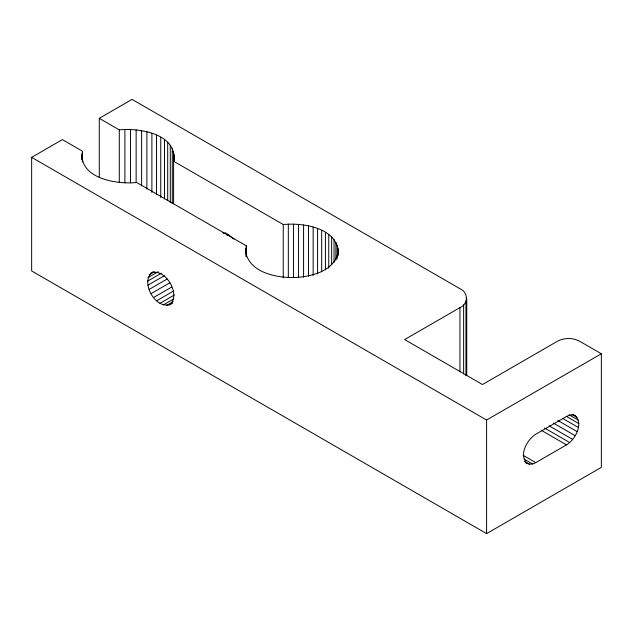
<?xml version="1.0" encoding="UTF-8"?>
<svg xmlns="http://www.w3.org/2000/svg" width="633" height="633" viewBox="0 0 633 633"><rect width="100%" height="100%" fill="white"/><g stroke="black" fill="none" stroke-linecap="round" stroke-linejoin="round"><path stroke-width="0.95" d="M99.278 177.58L99.278 118.324L132.068 99.389L459.946 288.695C468.483 292.201 468.483 304.117 459.946 307.622L404.622 339.573L482.488 384.532L557.736 341.092C564.391 337.658 572.73 337.658 579.385 341.092L601.35 353.768L601.35 467.352L486.587 533.611L31.65 270.948L31.65 157.364L62.39 139.616L82.417 151.184C78.088 178.514 116.915 184.63 136.633 182.486L246.356 245.833L246.356 256.697M99.278 118.324L119.297 129.884C139.015 127.739 177.841 133.848 173.521 161.186L283.244 224.533C303.524 222.523 339.597 228.054 338.275 255.083M245.564 253.698L246.356 245.833M525.398 462.509C528.452 464.859 532.59 464.551 535.771 462.62L566.511 444.872C575.88 439.342 585.296 420.858 572.683 414.156M338.275 251.135C335.189 271.604 309.893 277.23 292.422 277.602C274.746 277.412 249.449 272.135 245.564 251.728M172.532 303.223C157.103 312.837 138.587 281.701 152.901 271.826M169.114 305.193C181.924 295.777 165.775 267.767 151.192 272.807M149.261 274.762L154.381 271.81M148.051 277.594L158.297 271.684M224.082 233.696L225.767 232.73M147.639 281.123L161.304 273.234M227.033 235.286L228.719 234.313M148.051 285.127L164.271 275.759M149.261 289.36L167.191 279.003M151.192 293.546L169.976 282.698M153.724 297.423L171.662 287.073M156.699 300.762L173.782 290.903M159.927 303.334L174.447 294.954M163.211 304.987L173.458 299.077M166.337 305.62L173.173 301.68M31.65 157.364L486.587 420.027L601.35 353.768M222.84 232.857L227.556 234.06L233.965 239.171M575.207 415.612L572.659 414.829L569.692 415.121L566.511 416.474L535.771 434.222C527.075 439.816 518.514 454.668 527.075 463.483M572.113 414.512L577.161 417.424M569.138 414.805L578.388 420.138M566.195 416.292L578.807 423.572M562.413 418.271L578.388 427.489M557.823 420.462L577.161 431.627M553.345 423.073L575.207 435.694M549.12 425.827L572.659 439.421M544.475 427.987L569.692 442.546M541.294 430.305L566.511 444.872M523.159 455.341L535.771 462.62M524.179 459.115L532.59 463.973M524.583 461.354L529.623 464.266M486.587 420.027L486.587 533.611M466.743 298.159L466.743 375.203M465.951 301.625L465.951 375.701M463.633 304.853L463.633 373.992M459.946 307.622L459.946 371.824M338.046 248.176L338.046 255.091M337.254 245.248L337.254 257.101M337.033 256.998L337.033 258.976M335.909 242.392L335.909 260.171M334.034 239.638L334.034 262.355M331.637 237.027L331.637 264.681M328.749 234.574L328.749 268.155M325.417 232.327L325.417 269.864M321.675 230.309L321.675 271.786M317.568 228.537L317.568 273.97M313.145 227.033L313.145 275.434M308.461 225.831L308.461 276.202M303.579 224.929L303.579 277.27M298.554 224.343L298.554 277.673M293.451 224.082L293.451 277.412M288.324 224.145L288.324 277.476M283.244 224.533L283.244 277.871M246.015 254.672L246.015 256.65M245.675 248.769L245.675 253.706M174.265 154.705L174.233 160.917M173.608 151.469L173.608 203.818M172.279 148.304L172.279 203.612M170.301 145.258L170.301 202.544M167.69 142.37L167.69 200.645M164.493 139.687L164.493 198.952M160.758 137.25L160.758 197.504M156.533 135.098L156.533 194.355M151.888 133.246L151.888 192.511M146.888 131.743L146.888 189.03M141.61 130.596L141.61 185.904M136.135 129.828L136.135 182.177M130.533 129.456L130.533 182.787M124.891 129.472L124.891 182.802M119.297 129.884L119.297 182.233M82.417 151.184L82.417 162.048M81.697 154.412L81.665 159.643"/></g></svg>
